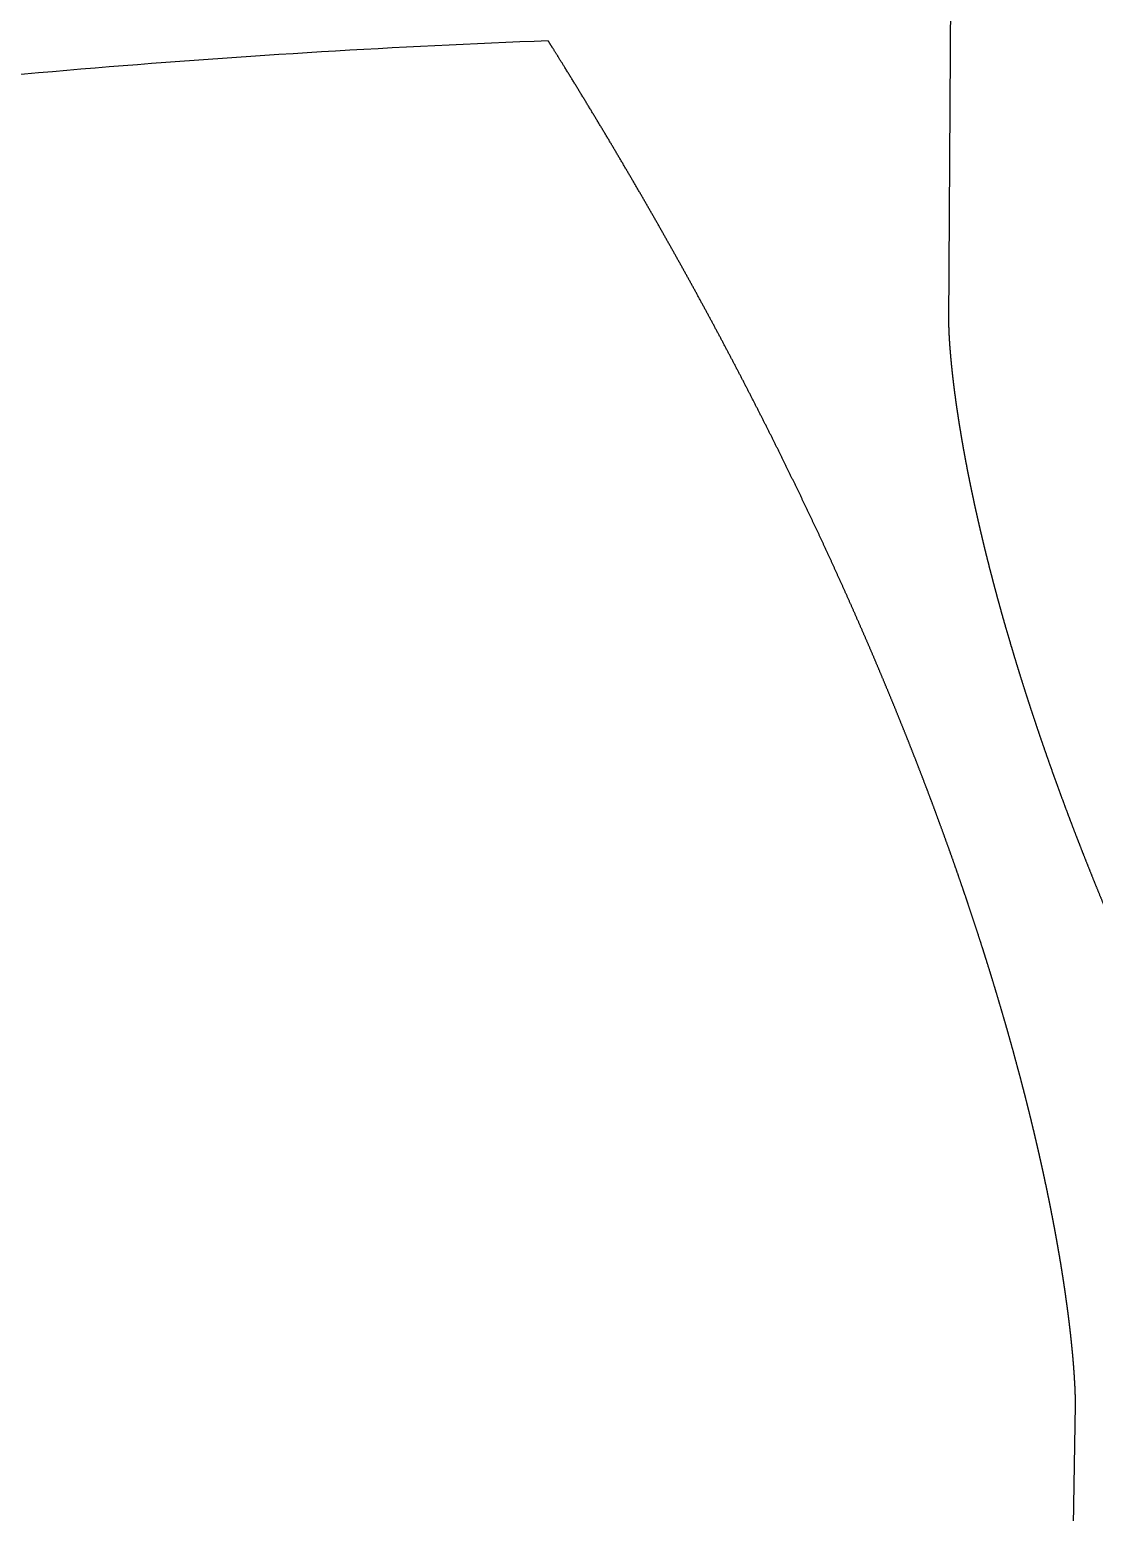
# Model space of a CAD drawing. Header units: centimetres. Extents: x -25.1 to 37.5, y -51.5 to 12.5.
# Drawn here: x 14.844 to 15.0168, y -38.6774 to -38.4369 of the extents above; entities that cross this region are included whole.
import ezdxf

# ---------------------------------------------------------------- set-up
doc = ezdxf.new("R2010")
doc.units = ezdxf.units.CM
doc.header["$MEASUREMENT"] = 0
for name, color, linetype in [('robot assembler v21_Sketch67', 7, 'Continuous'), ('robot assembler v21_Sketch68', 7, 'Continuous'), ('robot assembler v21_Sketch75', 7, 'Continuous'), ('robot assembler v21_Sketch76', 7, 'Continuous'), ('robot assembler v21_Sketch86', 7, 'Continuous')]:
    doc.layers.add(name, color=color, linetype=linetype)

msp = doc.modelspace()

# ---------------------------------------------------------------- linework, layer by layer
at = {"layer": 'robot assembler v21_Sketch67'}
for p, q in [((15.01106, -38.83141, 50.1), (15.01376, -38.66006, 50.1)), ((15.01376, -38.66006, 50.1), (15.01377, -38.65996, 50.1))]:
    msp.add_line(p, q, dxfattribs=at)
msp.add_arc((14.991, -40.1, 50.1), 1.6625, 92.16571, 97.24605, dxfattribs=at)
msp.add_open_spline([(15.01377, -38.65996, 50.1), (15.01377, -38.65995, 50.1), (15.01377, -38.65993, 50.1), (15.01377, -38.65988, 50.1), (15.01377, -38.65982, 50.1), (15.01377, -38.65973, 50.1), (15.01376, -38.65962, 50.1), (15.01376, -38.6595, 50.1), (15.01376, -38.65936, 50.1), (15.01376, -38.65921, 50.1), (15.01376, -38.65905, 50.1), (15.01375, -38.65887, 50.1), (15.01375, -38.65868, 50.1), (15.01374, -38.65848, 50.1), (15.01373, -38.65826, 50.1), (15.01373, -38.65803, 50.1), (15.01372, -38.65779, 50.1), (15.01371, -38.65754, 50.1), (15.01369, -38.65727, 50.1), (15.01368, -38.65699, 50.1), (15.01367, -38.6567, 50.1), (15.01365, -38.6564, 50.1), (15.01363, -38.65609, 50.1), (15.01361, -38.65577, 50.1), (15.01359, -38.65543, 50.1), (15.01357, -38.65509, 50.1), (15.01354, -38.65473, 50.1), (15.01352, -38.65436, 50.1), (15.01349, -38.65398, 50.1), (15.01346, -38.65359, 50.1), (15.01343, -38.65319, 50.1), (15.01339, -38.65278, 50.1), (15.01336, -38.65236, 50.1), (15.01332, -38.65193, 50.1), (15.01328, -38.65149, 50.1), (15.01323, -38.65104, 50.1), (15.01319, -38.65059, 50.1), (15.01314, -38.65012, 50.1), (15.01309, -38.64964, 50.1), (15.01304, -38.64915, 50.1), (15.01299, -38.64865, 50.1), (15.01293, -38.64815, 50.1), (15.01287, -38.64763, 50.1), (15.01281, -38.64711, 50.1), (15.01274, -38.64658, 50.1), (15.01268, -38.64603, 50.1), (15.01261, -38.64548, 50.1), (15.01254, -38.64493, 50.1), (15.01246, -38.64436, 50.1), (15.01238, -38.64378, 50.1), (15.0123, -38.6432, 50.1), (15.01222, -38.64261, 50.1), (15.01214, -38.64201, 50.1), (15.01205, -38.6414, 50.1), (15.01196, -38.64078, 50.1), (15.01186, -38.64016, 50.1), (15.01177, -38.63953, 50.1), (15.01167, -38.63889, 50.1), (15.01156, -38.63824, 50.1), (15.01146, -38.63758, 50.1), (15.01135, -38.63692, 50.1), (15.01124, -38.63625, 50.1), (15.01112, -38.63557, 50.1), (15.011, -38.63489, 50.1), (15.01088, -38.6342, 50.1), (15.01076, -38.6335, 50.1), (15.01063, -38.63279, 50.1), (15.0105, -38.63208, 50.1), (15.01037, -38.63136, 50.1), (15.01023, -38.63063, 50.1), (15.01009, -38.6299, 50.1), (15.00995, -38.62916, 50.1), (15.0098, -38.62841, 50.1), (15.00965, -38.62765, 50.1), (15.0095, -38.62689, 50.1), (15.00934, -38.62613, 50.1), (15.00918, -38.62535, 50.1), (15.00902, -38.62457, 50.1), (15.00885, -38.62379, 50.1), (15.00868, -38.62299, 50.1), (15.00851, -38.6222, 50.1), (15.00833, -38.62139, 50.1), (15.00815, -38.62058, 50.1), (15.00797, -38.61976, 50.1), (15.00778, -38.61894, 50.1), (15.00759, -38.61811, 50.1), (15.0074, -38.61727, 50.1), (15.0072, -38.61643, 50.1), (15.007, -38.61559, 50.1), (15.00679, -38.61473, 50.1), (15.00659, -38.61387, 50.1), (15.00637, -38.61301, 50.1), (15.00616, -38.61214, 50.1), (15.00594, -38.61127, 50.1), (15.00572, -38.61038, 50.1), (15.00549, -38.6095, 50.1), (15.00526, -38.60861, 50.1), (15.00503, -38.60771, 50.1), (15.00479, -38.60681, 50.1), (15.00455, -38.6059, 50.1), (15.0043, -38.60499, 50.1), (15.00406, -38.60407, 50.1), (15.0038, -38.60315, 50.1), (15.00355, -38.60222, 50.1), (15.00329, -38.60128, 50.1), (15.00302, -38.60035, 50.1), (15.00276, -38.5994, 50.1), (15.00249, -38.59845, 50.1), (15.00221, -38.5975, 50.1), (15.00193, -38.59654, 50.1), (15.00165, -38.59558, 50.1), (15.00136, -38.59461, 50.1), (15.00107, -38.59364, 50.1), (15.00078, -38.59266, 50.1), (15.00048, -38.59168, 50.1), (15.00018, -38.59069, 50.1), (14.99988, -38.5897, 50.1), (14.99957, -38.58871, 50.1), (14.99925, -38.58771, 50.1), (14.99894, -38.5867, 50.1), (14.99861, -38.58569, 50.1), (14.99829, -38.58468, 50.1), (14.99796, -38.58366, 50.1), (14.99763, -38.58264, 50.1), (14.99729, -38.58161, 50.1), (14.99695, -38.58058, 50.1), (14.9966, -38.57955, 50.1), (14.99625, -38.57851, 50.1), (14.9959, -38.57746, 50.1), (14.99555, -38.57642, 50.1), (14.99518, -38.57537, 50.1), (14.99482, -38.57431, 50.1), (14.99445, -38.57325, 50.1), (14.99408, -38.57219, 50.1), (14.9937, -38.57112, 50.1), (14.99332, -38.57005, 50.1), (14.99293, -38.56897, 50.1), (14.99254, -38.5679, 50.1), (14.99215, -38.56681, 50.1), (14.99175, -38.56573, 50.1), (14.99135, -38.56464, 50.1), (14.99095, -38.56354, 50.1), (14.99054, -38.56244, 50.1), (14.99012, -38.56134, 50.1), (14.98971, -38.56024, 50.1), (14.98928, -38.55913, 50.1), (14.98886, -38.55802, 50.1), (14.98843, -38.5569, 50.1), (14.98799, -38.55578, 50.1), (14.98756, -38.55466, 50.1), (14.98711, -38.55353, 50.1), (14.98667, -38.5524, 50.1), (14.98622, -38.55127, 50.1), (14.98576, -38.55014, 50.1), (14.9853, -38.549, 50.1), (14.98484, -38.54785, 50.1), (14.98437, -38.54671, 50.1), (14.9839, -38.54556, 50.1), (14.98342, -38.54441, 50.1), (14.98294, -38.54325, 50.1), (14.98246, -38.54209, 50.1), (14.98197, -38.54093, 50.1), (14.98148, -38.53976, 50.1), (14.98098, -38.5386, 50.1), (14.98048, -38.53742, 50.1), (14.97998, -38.53625, 50.1), (14.97947, -38.53507, 50.1), (14.97895, -38.53389, 50.1), (14.97843, -38.53271, 50.1), (14.97791, -38.53152, 50.1), (14.97739, -38.53034, 50.1), (14.97685, -38.52914, 50.1), (14.97632, -38.52795, 50.1), (14.97578, -38.52675, 50.1), (14.97524, -38.52555, 50.1), (14.97469, -38.52435, 50.1), (14.97414, -38.52314, 50.1), (14.97358, -38.52194, 50.1), (14.97302, -38.52072, 50.1), (14.97246, -38.51951, 50.1), (14.97189, -38.51829, 50.1), (14.97131, -38.51708, 50.1), (14.97074, -38.51585, 50.1), (14.97016, -38.51463, 50.1), (14.96957, -38.5134, 50.1), (14.96898, -38.51217, 50.1), (14.96838, -38.51094, 50.1), (14.96778, -38.50971, 50.1), (14.96718, -38.50847, 50.1), (14.96657, -38.50723, 50.1), (14.96596, -38.50599, 50.1), (14.96535, -38.50475, 50.1), (14.96473, -38.5035, 50.1), (14.9641, -38.50225, 50.1), (14.96347, -38.501, 50.1), (14.96284, -38.49975, 50.1), (14.9622, -38.4985, 50.1), (14.96156, -38.49724, 50.1), (14.96091, -38.49598, 50.1), (14.96026, -38.49472, 50.1), (14.95961, -38.49345, 50.1), (14.95895, -38.49219, 50.1), (14.95828, -38.49092, 50.1), (14.95762, -38.48965, 50.1), (14.95694, -38.48838, 50.1), (14.95627, -38.4871, 50.1), (14.95559, -38.48582, 50.1), (14.9549, -38.48455, 50.1), (14.95421, -38.48327, 50.1), (14.95352, -38.48198, 50.1), (14.95282, -38.4807, 50.1), (14.95212, -38.47941, 50.1), (14.95141, -38.47812, 50.1), (14.9507, -38.47683, 50.1), (14.94998, -38.47554, 50.1), (14.94926, -38.47425, 50.1), (14.94854, -38.47295, 50.1), (14.94781, -38.47166, 50.1), (14.94707, -38.47036, 50.1), (14.94634, -38.46905, 50.1), (14.9456, -38.46775, 50.1), (14.94485, -38.46645, 50.1), (14.9441, -38.46514, 50.1), (14.94334, -38.46383, 50.1), (14.94258, -38.46252, 50.1), (14.94182, -38.46121, 50.1), (14.94105, -38.4599, 50.1), (14.94028, -38.45859, 50.1), (14.9395, -38.45727, 50.1), (14.93872, -38.45595, 50.1), (14.93794, -38.45463, 50.1), (14.93715, -38.45331, 50.1), (14.93635, -38.45199, 50.1), (14.93555, -38.45067, 50.1), (14.93475, -38.44934, 50.1), (14.93394, -38.44801, 50.1), (14.93313, -38.44669, 50.1), (14.93232, -38.44536, 50.1), (14.9315, -38.44403, 50.1), (14.93067, -38.44269, 50.1), (14.92984, -38.44136, 50.1), (14.92918, -38.44029, 50.1), (14.92867, -38.43949, 50.1), (14.92834, -38.43895, 50.1), (14.92817, -38.43869, 50.1)], degree=5, dxfattribs=at)
at = {"layer": 'robot assembler v21_Sketch68'}
for p, q in [((15.01106, -38.83141, 50.1), (15.01376, -38.66006, 50.1)), ((15.01376, -38.66006, 50.1), (15.01377, -38.65996, 50.1))]:
    msp.add_line(p, q, dxfattribs=at)
msp.add_arc((14.991, -40.1, 50.1), 1.6625, 92.16571, 97.24605, dxfattribs=at)
msp.add_open_spline([(15.01377, -38.65996, 50.1), (15.01377, -38.65995, 50.1), (15.01377, -38.65993, 50.1), (15.01377, -38.65988, 50.1), (15.01377, -38.65982, 50.1), (15.01377, -38.65973, 50.1), (15.01376, -38.65962, 50.1), (15.01376, -38.6595, 50.1), (15.01376, -38.65936, 50.1), (15.01376, -38.65921, 50.1), (15.01376, -38.65905, 50.1), (15.01375, -38.65887, 50.1), (15.01375, -38.65868, 50.1), (15.01374, -38.65848, 50.1), (15.01373, -38.65826, 50.1), (15.01373, -38.65803, 50.1), (15.01372, -38.65779, 50.1), (15.01371, -38.65754, 50.1), (15.01369, -38.65727, 50.1), (15.01368, -38.65699, 50.1), (15.01367, -38.6567, 50.1), (15.01365, -38.6564, 50.1), (15.01363, -38.65609, 50.1), (15.01361, -38.65577, 50.1), (15.01359, -38.65543, 50.1), (15.01357, -38.65509, 50.1), (15.01354, -38.65473, 50.1), (15.01352, -38.65436, 50.1), (15.01349, -38.65398, 50.1), (15.01346, -38.65359, 50.1), (15.01343, -38.65319, 50.1), (15.01339, -38.65278, 50.1), (15.01336, -38.65236, 50.1), (15.01332, -38.65193, 50.1), (15.01328, -38.65149, 50.1), (15.01323, -38.65104, 50.1), (15.01319, -38.65059, 50.1), (15.01314, -38.65012, 50.1), (15.01309, -38.64964, 50.1), (15.01304, -38.64915, 50.1), (15.01299, -38.64865, 50.1), (15.01293, -38.64815, 50.1), (15.01287, -38.64763, 50.1), (15.01281, -38.64711, 50.1), (15.01274, -38.64658, 50.1), (15.01268, -38.64603, 50.1), (15.01261, -38.64548, 50.1), (15.01254, -38.64493, 50.1), (15.01246, -38.64436, 50.1), (15.01238, -38.64378, 50.1), (15.0123, -38.6432, 50.1), (15.01222, -38.64261, 50.1), (15.01214, -38.64201, 50.1), (15.01205, -38.6414, 50.1), (15.01196, -38.64078, 50.1), (15.01186, -38.64016, 50.1), (15.01177, -38.63953, 50.1), (15.01167, -38.63889, 50.1), (15.01156, -38.63824, 50.1), (15.01146, -38.63758, 50.1), (15.01135, -38.63692, 50.1), (15.01124, -38.63625, 50.1), (15.01112, -38.63557, 50.1), (15.011, -38.63489, 50.1), (15.01088, -38.6342, 50.1), (15.01076, -38.6335, 50.1), (15.01063, -38.63279, 50.1), (15.0105, -38.63208, 50.1), (15.01037, -38.63136, 50.1), (15.01023, -38.63063, 50.1), (15.01009, -38.6299, 50.1), (15.00995, -38.62916, 50.1), (15.0098, -38.62841, 50.1), (15.00965, -38.62765, 50.1), (15.0095, -38.62689, 50.1), (15.00934, -38.62613, 50.1), (15.00918, -38.62535, 50.1), (15.00902, -38.62457, 50.1), (15.00885, -38.62379, 50.1), (15.00868, -38.62299, 50.1), (15.00851, -38.6222, 50.1), (15.00833, -38.62139, 50.1), (15.00815, -38.62058, 50.1), (15.00797, -38.61976, 50.1), (15.00778, -38.61894, 50.1), (15.00759, -38.61811, 50.1), (15.0074, -38.61727, 50.1), (15.0072, -38.61643, 50.1), (15.007, -38.61559, 50.1), (15.00679, -38.61473, 50.1), (15.00659, -38.61387, 50.1), (15.00637, -38.61301, 50.1), (15.00616, -38.61214, 50.1), (15.00594, -38.61127, 50.1), (15.00572, -38.61038, 50.1), (15.00549, -38.6095, 50.1), (15.00526, -38.60861, 50.1), (15.00503, -38.60771, 50.1), (15.00479, -38.60681, 50.1), (15.00455, -38.6059, 50.1), (15.0043, -38.60499, 50.1), (15.00406, -38.60407, 50.1), (15.0038, -38.60315, 50.1), (15.00355, -38.60222, 50.1), (15.00329, -38.60128, 50.1), (15.00302, -38.60035, 50.1), (15.00276, -38.5994, 50.1), (15.00249, -38.59845, 50.1), (15.00221, -38.5975, 50.1), (15.00193, -38.59654, 50.1), (15.00165, -38.59558, 50.1), (15.00136, -38.59461, 50.1), (15.00107, -38.59364, 50.1), (15.00078, -38.59266, 50.1), (15.00048, -38.59168, 50.1), (15.00018, -38.59069, 50.1), (14.99988, -38.5897, 50.1), (14.99957, -38.58871, 50.1), (14.99925, -38.58771, 50.1), (14.99894, -38.5867, 50.1), (14.99861, -38.58569, 50.1), (14.99829, -38.58468, 50.1), (14.99796, -38.58366, 50.1), (14.99763, -38.58264, 50.1), (14.99729, -38.58161, 50.1), (14.99695, -38.58058, 50.1), (14.9966, -38.57955, 50.1), (14.99625, -38.57851, 50.1), (14.9959, -38.57746, 50.1), (14.99555, -38.57642, 50.1), (14.99518, -38.57537, 50.1), (14.99482, -38.57431, 50.1), (14.99445, -38.57325, 50.1), (14.99408, -38.57219, 50.1), (14.9937, -38.57112, 50.1), (14.99332, -38.57005, 50.1), (14.99293, -38.56897, 50.1), (14.99254, -38.5679, 50.1), (14.99215, -38.56681, 50.1), (14.99175, -38.56573, 50.1), (14.99135, -38.56464, 50.1), (14.99095, -38.56354, 50.1), (14.99054, -38.56244, 50.1), (14.99012, -38.56134, 50.1), (14.98971, -38.56024, 50.1), (14.98928, -38.55913, 50.1), (14.98886, -38.55802, 50.1), (14.98843, -38.5569, 50.1), (14.98799, -38.55578, 50.1), (14.98756, -38.55466, 50.1), (14.98711, -38.55353, 50.1), (14.98667, -38.5524, 50.1), (14.98622, -38.55127, 50.1), (14.98576, -38.55014, 50.1), (14.9853, -38.549, 50.1), (14.98484, -38.54785, 50.1), (14.98437, -38.54671, 50.1), (14.9839, -38.54556, 50.1), (14.98342, -38.54441, 50.1), (14.98294, -38.54325, 50.1), (14.98246, -38.54209, 50.1), (14.98197, -38.54093, 50.1), (14.98148, -38.53976, 50.1), (14.98098, -38.5386, 50.1), (14.98048, -38.53742, 50.1), (14.97998, -38.53625, 50.1), (14.97947, -38.53507, 50.1), (14.97895, -38.53389, 50.1), (14.97843, -38.53271, 50.1), (14.97791, -38.53152, 50.1), (14.97739, -38.53034, 50.1), (14.97685, -38.52914, 50.1), (14.97632, -38.52795, 50.1), (14.97578, -38.52675, 50.1), (14.97524, -38.52555, 50.1), (14.97469, -38.52435, 50.1), (14.97414, -38.52314, 50.1), (14.97358, -38.52194, 50.1), (14.97302, -38.52072, 50.1), (14.97246, -38.51951, 50.1), (14.97189, -38.51829, 50.1), (14.97131, -38.51708, 50.1), (14.97074, -38.51585, 50.1), (14.97016, -38.51463, 50.1), (14.96957, -38.5134, 50.1), (14.96898, -38.51217, 50.1), (14.96838, -38.51094, 50.1), (14.96778, -38.50971, 50.1), (14.96718, -38.50847, 50.1), (14.96657, -38.50723, 50.1), (14.96596, -38.50599, 50.1), (14.96535, -38.50475, 50.1), (14.96473, -38.5035, 50.1), (14.9641, -38.50225, 50.1), (14.96347, -38.501, 50.1), (14.96284, -38.49975, 50.1), (14.9622, -38.4985, 50.1), (14.96156, -38.49724, 50.1), (14.96091, -38.49598, 50.1), (14.96026, -38.49472, 50.1), (14.95961, -38.49345, 50.1), (14.95895, -38.49219, 50.1), (14.95828, -38.49092, 50.1), (14.95762, -38.48965, 50.1), (14.95694, -38.48838, 50.1), (14.95627, -38.4871, 50.1), (14.95559, -38.48582, 50.1), (14.9549, -38.48455, 50.1), (14.95421, -38.48327, 50.1), (14.95352, -38.48198, 50.1), (14.95282, -38.4807, 50.1), (14.95212, -38.47941, 50.1), (14.95141, -38.47812, 50.1), (14.9507, -38.47683, 50.1), (14.94998, -38.47554, 50.1), (14.94926, -38.47425, 50.1), (14.94854, -38.47295, 50.1), (14.94781, -38.47166, 50.1), (14.94707, -38.47036, 50.1), (14.94634, -38.46905, 50.1), (14.9456, -38.46775, 50.1), (14.94485, -38.46645, 50.1), (14.9441, -38.46514, 50.1), (14.94334, -38.46383, 50.1), (14.94258, -38.46252, 50.1), (14.94182, -38.46121, 50.1), (14.94105, -38.4599, 50.1), (14.94028, -38.45859, 50.1), (14.9395, -38.45727, 50.1), (14.93872, -38.45595, 50.1), (14.93794, -38.45463, 50.1), (14.93715, -38.45331, 50.1), (14.93635, -38.45199, 50.1), (14.93555, -38.45067, 50.1), (14.93475, -38.44934, 50.1), (14.93394, -38.44801, 50.1), (14.93313, -38.44669, 50.1), (14.93232, -38.44536, 50.1), (14.9315, -38.44403, 50.1), (14.93067, -38.44269, 50.1), (14.92984, -38.44136, 50.1), (14.92918, -38.44029, 50.1), (14.92867, -38.43949, 50.1), (14.92834, -38.43895, 50.1), (14.92817, -38.43869, 50.1)], degree=5, dxfattribs=at)
at = {"layer": 'robot assembler v21_Sketch75'}
for p, q in [((14.99397, -38.33748, 50.1), (14.99316, -38.48437, 50.1)), ((14.99316, -38.48437, 50.1), (14.99316, -38.48445, 50.1))]:
    msp.add_line(p, q, dxfattribs=at)
msp.add_open_spline([(14.99316, -38.48445, 50.1), (14.99316, -38.48446, 50.1), (14.99316, -38.48448, 50.1), (14.99316, -38.48452, 50.1), (14.99316, -38.48457, 50.1), (14.99316, -38.48465, 50.1), (14.99316, -38.48473, 50.1), (14.99316, -38.48483, 50.1), (14.99316, -38.48494, 50.1), (14.99317, -38.48507, 50.1), (14.99317, -38.4852, 50.1), (14.99318, -38.48535, 50.1), (14.99318, -38.4855, 50.1), (14.99319, -38.48567, 50.1), (14.9932, -38.48584, 50.1), (14.9932, -38.48603, 50.1), (14.99321, -38.48623, 50.1), (14.99322, -38.48644, 50.1), (14.99324, -38.48665, 50.1), (14.99325, -38.48688, 50.1), (14.99326, -38.48712, 50.1), (14.99328, -38.48737, 50.1), (14.9933, -38.48762, 50.1), (14.99331, -38.48789, 50.1), (14.99333, -38.48817, 50.1), (14.99335, -38.48845, 50.1), (14.99338, -38.48875, 50.1), (14.9934, -38.48905, 50.1), (14.99343, -38.48936, 50.1), (14.99346, -38.48968, 50.1), (14.99348, -38.49001, 50.1), (14.99352, -38.49035, 50.1), (14.99355, -38.4907, 50.1), (14.99358, -38.49105, 50.1), (14.99362, -38.49142, 50.1), (14.99366, -38.49179, 50.1), (14.9937, -38.49217, 50.1), (14.99374, -38.49256, 50.1), (14.99379, -38.49296, 50.1), (14.99383, -38.49336, 50.1), (14.99388, -38.49377, 50.1), (14.99393, -38.4942, 50.1), (14.99398, -38.49462, 50.1), (14.99404, -38.49506, 50.1), (14.99409, -38.4955, 50.1), (14.99415, -38.49595, 50.1), (14.99422, -38.49641, 50.1), (14.99428, -38.49688, 50.1), (14.99434, -38.49735, 50.1), (14.99441, -38.49783, 50.1), (14.99448, -38.49832, 50.1), (14.99456, -38.49881, 50.1), (14.99463, -38.49932, 50.1), (14.99471, -38.49982, 50.1), (14.99479, -38.50034, 50.1), (14.99487, -38.50086, 50.1), (14.99496, -38.50139, 50.1), (14.99505, -38.50193, 50.1), (14.99514, -38.50247, 50.1), (14.99523, -38.50302, 50.1), (14.99532, -38.50357, 50.1), (14.99542, -38.50414, 50.1), (14.99552, -38.5047, 50.1), (14.99563, -38.50528, 50.1), (14.99573, -38.50586, 50.1), (14.99584, -38.50645, 50.1), (14.99595, -38.50704, 50.1), (14.99607, -38.50764, 50.1), (14.99618, -38.50825, 50.1), (14.9963, -38.50886, 50.1), (14.99643, -38.50948, 50.1), (14.99655, -38.5101, 50.1), (14.99668, -38.51073, 50.1), (14.99681, -38.51136, 50.1), (14.99695, -38.51201, 50.1), (14.99708, -38.51265, 50.1), (14.99722, -38.5133, 50.1), (14.99736, -38.51396, 50.1), (14.99751, -38.51463, 50.1), (14.99766, -38.5153, 50.1), (14.99781, -38.51597, 50.1), (14.99796, -38.51665, 50.1), (14.99812, -38.51734, 50.1), (14.99828, -38.51803, 50.1), (14.99845, -38.51872, 50.1), (14.99861, -38.51942, 50.1), (14.99878, -38.52013, 50.1), (14.99895, -38.52084, 50.1), (14.99913, -38.52156, 50.1), (14.99931, -38.52228, 50.1), (14.99949, -38.52301, 50.1), (14.99968, -38.52374, 50.1), (14.99986, -38.52448, 50.1), (15.00006, -38.52522, 50.1), (15.00025, -38.52597, 50.1), (15.00045, -38.52672, 50.1), (15.00065, -38.52747, 50.1), (15.00085, -38.52824, 50.1), (15.00106, -38.529, 50.1), (15.00127, -38.52977, 50.1), (15.00149, -38.53055, 50.1), (15.0017, -38.53133, 50.1), (15.00192, -38.53211, 50.1), (15.00215, -38.5329, 50.1), (15.00237, -38.53369, 50.1), (15.00261, -38.53449, 50.1), (15.00284, -38.53529, 50.1), (15.00308, -38.5361, 50.1), (15.00332, -38.53691, 50.1), (15.00356, -38.53773, 50.1), (15.00381, -38.53855, 50.1), (15.00406, -38.53937, 50.1), (15.00431, -38.5402, 50.1), (15.00457, -38.54103, 50.1), (15.00483, -38.54187, 50.1), (15.00509, -38.54271, 50.1), (15.00536, -38.54355, 50.1), (15.00563, -38.5444, 50.1), (15.00591, -38.54525, 50.1), (15.00618, -38.54611, 50.1), (15.00646, -38.54697, 50.1), (15.00675, -38.54783, 50.1), (15.00704, -38.5487, 50.1), (15.00733, -38.54957, 50.1), (15.00762, -38.55045, 50.1), (15.00792, -38.55133, 50.1), (15.00822, -38.55221, 50.1), (15.00853, -38.5531, 50.1), (15.00884, -38.55399, 50.1), (15.00915, -38.55489, 50.1), (15.00947, -38.55578, 50.1), (15.00979, -38.55669, 50.1), (15.01011, -38.55759, 50.1), (15.01044, -38.5585, 50.1), (15.01077, -38.55941, 50.1), (15.0111, -38.56033, 50.1), (15.01144, -38.56125, 50.1), (15.01178, -38.56217, 50.1), (15.01212, -38.5631, 50.1), (15.01247, -38.56403, 50.1), (15.01282, -38.56496, 50.1), (15.01318, -38.5659, 50.1), (15.01354, -38.56684, 50.1), (15.0139, -38.56778, 50.1), (15.01427, -38.56872, 50.1), (15.01464, -38.56967, 50.1), (15.01501, -38.57063, 50.1), (15.01539, -38.57158, 50.1), (15.01577, -38.57254, 50.1), (15.01615, -38.5735, 50.1), (15.01654, -38.57447, 50.1), (15.01693, -38.57544, 50.1), (15.01733, -38.57641, 50.1), (15.01773, -38.57738, 50.1), (15.01813, -38.57836, 50.1), (15.01854, -38.57934, 50.1), (15.01895, -38.58032, 50.1), (15.01936, -38.58131, 50.1), (15.01978, -38.58229, 50.1), (15.0202, -38.58329, 50.1), (15.02063, -38.58428, 50.1), (15.02106, -38.58528, 50.1), (15.02149, -38.58628, 50.1), (15.02193, -38.58728, 50.1), (15.02237, -38.58829, 50.1), (15.02281, -38.58929, 50.1), (15.02326, -38.5903, 50.1), (15.02371, -38.59132, 50.1), (15.02416, -38.59233, 50.1), (15.02462, -38.59335, 50.1), (15.02509, -38.59437, 50.1), (15.02555, -38.5954, 50.1), (15.02602, -38.59642, 50.1), (15.0265, -38.59745, 50.1), (15.02697, -38.59848, 50.1), (15.02745, -38.59952, 50.1), (15.02794, -38.60055, 50.1), (15.02843, -38.60159, 50.1), (15.02892, -38.60263, 50.1), (15.02942, -38.60368, 50.1), (15.02992, -38.60472, 50.1), (15.03042, -38.60577, 50.1), (15.03093, -38.60682, 50.1), (15.03144, -38.60788, 50.1), (15.03196, -38.60893, 50.1), (15.03248, -38.60999, 50.1), (15.033, -38.61105, 50.1), (15.03353, -38.61211, 50.1), (15.03406, -38.61317, 50.1), (15.03459, -38.61424, 50.1), (15.03513, -38.61531, 50.1), (15.03568, -38.61638, 50.1), (15.03622, -38.61745, 50.1), (15.03677, -38.61853, 50.1), (15.03733, -38.6196, 50.1), (15.03788, -38.62068, 50.1), (15.03845, -38.62176, 50.1), (15.03901, -38.62285, 50.1), (15.03958, -38.62393, 50.1), (15.04015, -38.62502, 50.1), (15.04073, -38.62611, 50.1), (15.04131, -38.6272, 50.1), (15.0419, -38.62829, 50.1), (15.04248, -38.62939, 50.1), (15.04308, -38.63048, 50.1), (15.04367, -38.63158, 50.1), (15.04427, -38.63268, 50.1), (15.04488, -38.63378, 50.1), (15.04548, -38.63489, 50.1), (15.0461, -38.63599, 50.1), (15.04671, -38.6371, 50.1), (15.04733, -38.63821, 50.1), (15.04796, -38.63932, 50.1), (15.04858, -38.64043, 50.1), (15.04921, -38.64155, 50.1), (15.04985, -38.64266, 50.1), (15.05049, -38.64378, 50.1), (15.05113, -38.6449, 50.1), (15.05178, -38.64602, 50.1), (15.05243, -38.64714, 50.1), (15.05308, -38.64827, 50.1), (15.05374, -38.64939, 50.1), (15.0544, -38.65052, 50.1), (15.05507, -38.65165, 50.1), (15.05574, -38.65278, 50.1), (15.05641, -38.65391, 50.1), (15.05709, -38.65504, 50.1), (15.05777, -38.65618, 50.1), (15.05846, -38.65731, 50.1), (15.05915, -38.65845, 50.1), (15.05984, -38.65959, 50.1), (15.06054, -38.66073, 50.1), (15.06124, -38.66187, 50.1), (15.06194, -38.66301, 50.1), (15.06265, -38.66416, 50.1), (15.06337, -38.6653, 50.1), (15.06408, -38.66645, 50.1), (15.0648, -38.6676, 50.1), (15.06553, -38.66874, 50.1), (15.06626, -38.6699, 50.1), (15.06699, -38.67105, 50.1), (15.06758, -38.67197, 50.1), (15.06802, -38.67266, 50.1), (15.06832, -38.67312, 50.1), (15.06847, -38.67335, 50.1)], degree=5, dxfattribs=at)
at = {"layer": 'robot assembler v21_Sketch76'}
for p, q in [((14.99397, -38.33748, 50.1), (14.99316, -38.48437, 50.1)), ((14.99316, -38.48437, 50.1), (14.99316, -38.48445, 50.1))]:
    msp.add_line(p, q, dxfattribs=at)
msp.add_open_spline([(14.99316, -38.48445, 50.1), (14.99316, -38.48446, 50.1), (14.99316, -38.48448, 50.1), (14.99316, -38.48452, 50.1), (14.99316, -38.48457, 50.1), (14.99316, -38.48465, 50.1), (14.99316, -38.48473, 50.1), (14.99316, -38.48483, 50.1), (14.99316, -38.48494, 50.1), (14.99317, -38.48507, 50.1), (14.99317, -38.4852, 50.1), (14.99318, -38.48535, 50.1), (14.99318, -38.4855, 50.1), (14.99319, -38.48567, 50.1), (14.9932, -38.48584, 50.1), (14.9932, -38.48603, 50.1), (14.99321, -38.48623, 50.1), (14.99322, -38.48644, 50.1), (14.99324, -38.48665, 50.1), (14.99325, -38.48688, 50.1), (14.99326, -38.48712, 50.1), (14.99328, -38.48737, 50.1), (14.9933, -38.48762, 50.1), (14.99331, -38.48789, 50.1), (14.99333, -38.48817, 50.1), (14.99335, -38.48845, 50.1), (14.99338, -38.48875, 50.1), (14.9934, -38.48905, 50.1), (14.99343, -38.48936, 50.1), (14.99346, -38.48968, 50.1), (14.99348, -38.49001, 50.1), (14.99352, -38.49035, 50.1), (14.99355, -38.4907, 50.1), (14.99358, -38.49105, 50.1), (14.99362, -38.49142, 50.1), (14.99366, -38.49179, 50.1), (14.9937, -38.49217, 50.1), (14.99374, -38.49256, 50.1), (14.99379, -38.49296, 50.1), (14.99383, -38.49336, 50.1), (14.99388, -38.49377, 50.1), (14.99393, -38.4942, 50.1), (14.99398, -38.49462, 50.1), (14.99404, -38.49506, 50.1), (14.99409, -38.4955, 50.1), (14.99415, -38.49595, 50.1), (14.99422, -38.49641, 50.1), (14.99428, -38.49688, 50.1), (14.99434, -38.49735, 50.1), (14.99441, -38.49783, 50.1), (14.99448, -38.49832, 50.1), (14.99456, -38.49881, 50.1), (14.99463, -38.49932, 50.1), (14.99471, -38.49982, 50.1), (14.99479, -38.50034, 50.1), (14.99487, -38.50086, 50.1), (14.99496, -38.50139, 50.1), (14.99505, -38.50193, 50.1), (14.99514, -38.50247, 50.1), (14.99523, -38.50302, 50.1), (14.99532, -38.50357, 50.1), (14.99542, -38.50414, 50.1), (14.99552, -38.5047, 50.1), (14.99563, -38.50528, 50.1), (14.99573, -38.50586, 50.1), (14.99584, -38.50645, 50.1), (14.99595, -38.50704, 50.1), (14.99607, -38.50764, 50.1), (14.99618, -38.50825, 50.1), (14.9963, -38.50886, 50.1), (14.99643, -38.50948, 50.1), (14.99655, -38.5101, 50.1), (14.99668, -38.51073, 50.1), (14.99681, -38.51136, 50.1), (14.99695, -38.51201, 50.1), (14.99708, -38.51265, 50.1), (14.99722, -38.5133, 50.1), (14.99736, -38.51396, 50.1), (14.99751, -38.51463, 50.1), (14.99766, -38.5153, 50.1), (14.99781, -38.51597, 50.1), (14.99796, -38.51665, 50.1), (14.99812, -38.51734, 50.1), (14.99828, -38.51803, 50.1), (14.99845, -38.51872, 50.1), (14.99861, -38.51942, 50.1), (14.99878, -38.52013, 50.1), (14.99895, -38.52084, 50.1), (14.99913, -38.52156, 50.1), (14.99931, -38.52228, 50.1), (14.99949, -38.52301, 50.1), (14.99968, -38.52374, 50.1), (14.99986, -38.52448, 50.1), (15.00006, -38.52522, 50.1), (15.00025, -38.52597, 50.1), (15.00045, -38.52672, 50.1), (15.00065, -38.52747, 50.1), (15.00085, -38.52824, 50.1), (15.00106, -38.529, 50.1), (15.00127, -38.52977, 50.1), (15.00149, -38.53055, 50.1), (15.0017, -38.53133, 50.1), (15.00192, -38.53211, 50.1), (15.00215, -38.5329, 50.1), (15.00237, -38.53369, 50.1), (15.00261, -38.53449, 50.1), (15.00284, -38.53529, 50.1), (15.00308, -38.5361, 50.1), (15.00332, -38.53691, 50.1), (15.00356, -38.53773, 50.1), (15.00381, -38.53855, 50.1), (15.00406, -38.53937, 50.1), (15.00431, -38.5402, 50.1), (15.00457, -38.54103, 50.1), (15.00483, -38.54187, 50.1), (15.00509, -38.54271, 50.1), (15.00536, -38.54355, 50.1), (15.00563, -38.5444, 50.1), (15.00591, -38.54525, 50.1), (15.00618, -38.54611, 50.1), (15.00646, -38.54697, 50.1), (15.00675, -38.54783, 50.1), (15.00704, -38.5487, 50.1), (15.00733, -38.54957, 50.1), (15.00762, -38.55045, 50.1), (15.00792, -38.55133, 50.1), (15.00822, -38.55221, 50.1), (15.00853, -38.5531, 50.1), (15.00884, -38.55399, 50.1), (15.00915, -38.55489, 50.1), (15.00947, -38.55578, 50.1), (15.00979, -38.55669, 50.1), (15.01011, -38.55759, 50.1), (15.01044, -38.5585, 50.1), (15.01077, -38.55941, 50.1), (15.0111, -38.56033, 50.1), (15.01144, -38.56125, 50.1), (15.01178, -38.56217, 50.1), (15.01212, -38.5631, 50.1), (15.01247, -38.56403, 50.1), (15.01282, -38.56496, 50.1), (15.01318, -38.5659, 50.1), (15.01354, -38.56684, 50.1), (15.0139, -38.56778, 50.1), (15.01427, -38.56872, 50.1), (15.01464, -38.56967, 50.1), (15.01501, -38.57063, 50.1), (15.01539, -38.57158, 50.1), (15.01577, -38.57254, 50.1), (15.01615, -38.5735, 50.1), (15.01654, -38.57447, 50.1), (15.01693, -38.57544, 50.1), (15.01733, -38.57641, 50.1), (15.01773, -38.57738, 50.1), (15.01813, -38.57836, 50.1), (15.01854, -38.57934, 50.1), (15.01895, -38.58032, 50.1), (15.01936, -38.58131, 50.1), (15.01978, -38.58229, 50.1), (15.0202, -38.58329, 50.1), (15.02063, -38.58428, 50.1), (15.02106, -38.58528, 50.1), (15.02149, -38.58628, 50.1), (15.02193, -38.58728, 50.1), (15.02237, -38.58829, 50.1), (15.02281, -38.58929, 50.1), (15.02326, -38.5903, 50.1), (15.02371, -38.59132, 50.1), (15.02416, -38.59233, 50.1), (15.02462, -38.59335, 50.1), (15.02509, -38.59437, 50.1), (15.02555, -38.5954, 50.1), (15.02602, -38.59642, 50.1), (15.0265, -38.59745, 50.1), (15.02697, -38.59848, 50.1), (15.02745, -38.59952, 50.1), (15.02794, -38.60055, 50.1), (15.02843, -38.60159, 50.1), (15.02892, -38.60263, 50.1), (15.02942, -38.60368, 50.1), (15.02992, -38.60472, 50.1), (15.03042, -38.60577, 50.1), (15.03093, -38.60682, 50.1), (15.03144, -38.60788, 50.1), (15.03196, -38.60893, 50.1), (15.03248, -38.60999, 50.1), (15.033, -38.61105, 50.1), (15.03353, -38.61211, 50.1), (15.03406, -38.61317, 50.1), (15.03459, -38.61424, 50.1), (15.03513, -38.61531, 50.1), (15.03568, -38.61638, 50.1), (15.03622, -38.61745, 50.1), (15.03677, -38.61853, 50.1), (15.03733, -38.6196, 50.1), (15.03788, -38.62068, 50.1), (15.03845, -38.62176, 50.1), (15.03901, -38.62285, 50.1), (15.03958, -38.62393, 50.1), (15.04015, -38.62502, 50.1), (15.04073, -38.62611, 50.1), (15.04131, -38.6272, 50.1), (15.0419, -38.62829, 50.1), (15.04248, -38.62939, 50.1), (15.04308, -38.63048, 50.1), (15.04367, -38.63158, 50.1), (15.04427, -38.63268, 50.1), (15.04488, -38.63378, 50.1), (15.04548, -38.63489, 50.1), (15.0461, -38.63599, 50.1), (15.04671, -38.6371, 50.1), (15.04733, -38.63821, 50.1), (15.04796, -38.63932, 50.1), (15.04858, -38.64043, 50.1), (15.04921, -38.64155, 50.1), (15.04985, -38.64266, 50.1), (15.05049, -38.64378, 50.1), (15.05113, -38.6449, 50.1), (15.05178, -38.64602, 50.1), (15.05243, -38.64714, 50.1), (15.05308, -38.64827, 50.1), (15.05374, -38.64939, 50.1), (15.0544, -38.65052, 50.1), (15.05507, -38.65165, 50.1), (15.05574, -38.65278, 50.1), (15.05641, -38.65391, 50.1), (15.05709, -38.65504, 50.1), (15.05777, -38.65618, 50.1), (15.05846, -38.65731, 50.1), (15.05915, -38.65845, 50.1), (15.05984, -38.65959, 50.1), (15.06054, -38.66073, 50.1), (15.06124, -38.66187, 50.1), (15.06194, -38.66301, 50.1), (15.06265, -38.66416, 50.1), (15.06337, -38.6653, 50.1), (15.06408, -38.66645, 50.1), (15.0648, -38.6676, 50.1), (15.06553, -38.66874, 50.1), (15.06626, -38.6699, 50.1), (15.06699, -38.67105, 50.1), (15.06758, -38.67197, 50.1), (15.06802, -38.67266, 50.1), (15.06832, -38.67312, 50.1), (15.06847, -38.67335, 50.1)], degree=5, dxfattribs=at)
at = {"layer": 'robot assembler v21_Sketch86', "extrusion": (0, -2.44929e-16, -1)}
msp.add_circle((-15, -37.25, -23.9), 1.5, dxfattribs=at)

doc.saveas('drawing.dxf')
